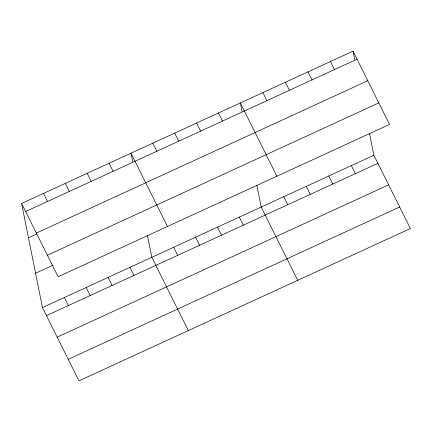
<?xml version="1.0" encoding="UTF-8"?>
<svg xmlns="http://www.w3.org/2000/svg" width="432" height="432" viewBox="0 0 432 432"><rect width="100%" height="100%" fill="white"/><g stroke="black" fill="none" stroke-linecap="round" stroke-linejoin="round"><path stroke-width="0.65" d="M21.6 203.477L353.025 51.16L389.551 124.427L58.131 276.739L21.6 203.477L42.449 307.573L78.975 380.84L410.4 228.523L373.869 155.261L369.506 133.456M25.618 211.54L357.043 59.222M36.347 233.059L367.772 80.741M28.48 237.827L36.985 233.917M47.401 255.226L378.826 102.908M35.57 273.224L53.19 265.124M42.449 307.573L373.869 155.261M46.467 315.641L377.892 163.323M57.197 337.154L388.622 184.837M68.251 359.321L399.67 207.009M330.485 61.517L334.508 69.579M307.951 71.874L311.969 79.936M351.335 165.618L355.352 173.68M285.412 82.231L289.435 90.293M328.795 175.975L332.818 184.037M262.877 92.588L266.895 100.656M306.261 186.332L310.279 194.395M276.869 176.213L240.338 102.946L242.06 111.537M283.727 196.69L287.744 204.752M218.468 113L222.485 121.063M297.718 280.309L261.187 207.047L256.824 185.247M196.592 123.055L200.61 131.117M239.312 217.102L243.335 225.164M174.717 133.105L178.74 141.172M217.442 227.151L221.459 235.213M152.842 143.159L156.865 151.222M195.566 237.206L199.584 245.268M167.497 226.476L130.972 153.214L132.689 161.8M173.691 247.255L177.714 255.323M109.096 163.264L113.114 171.326M188.347 330.577L151.816 257.31L147.452 235.51M87.221 173.318L91.244 181.381M129.946 267.365L133.963 275.427M65.345 183.373L69.368 191.435M108.07 277.414L112.088 285.482M43.475 193.423L47.493 201.485M86.195 287.469L90.218 295.531M64.319 297.524L68.342 305.586M353.025 51.16L354.742 59.746"/></g></svg>
